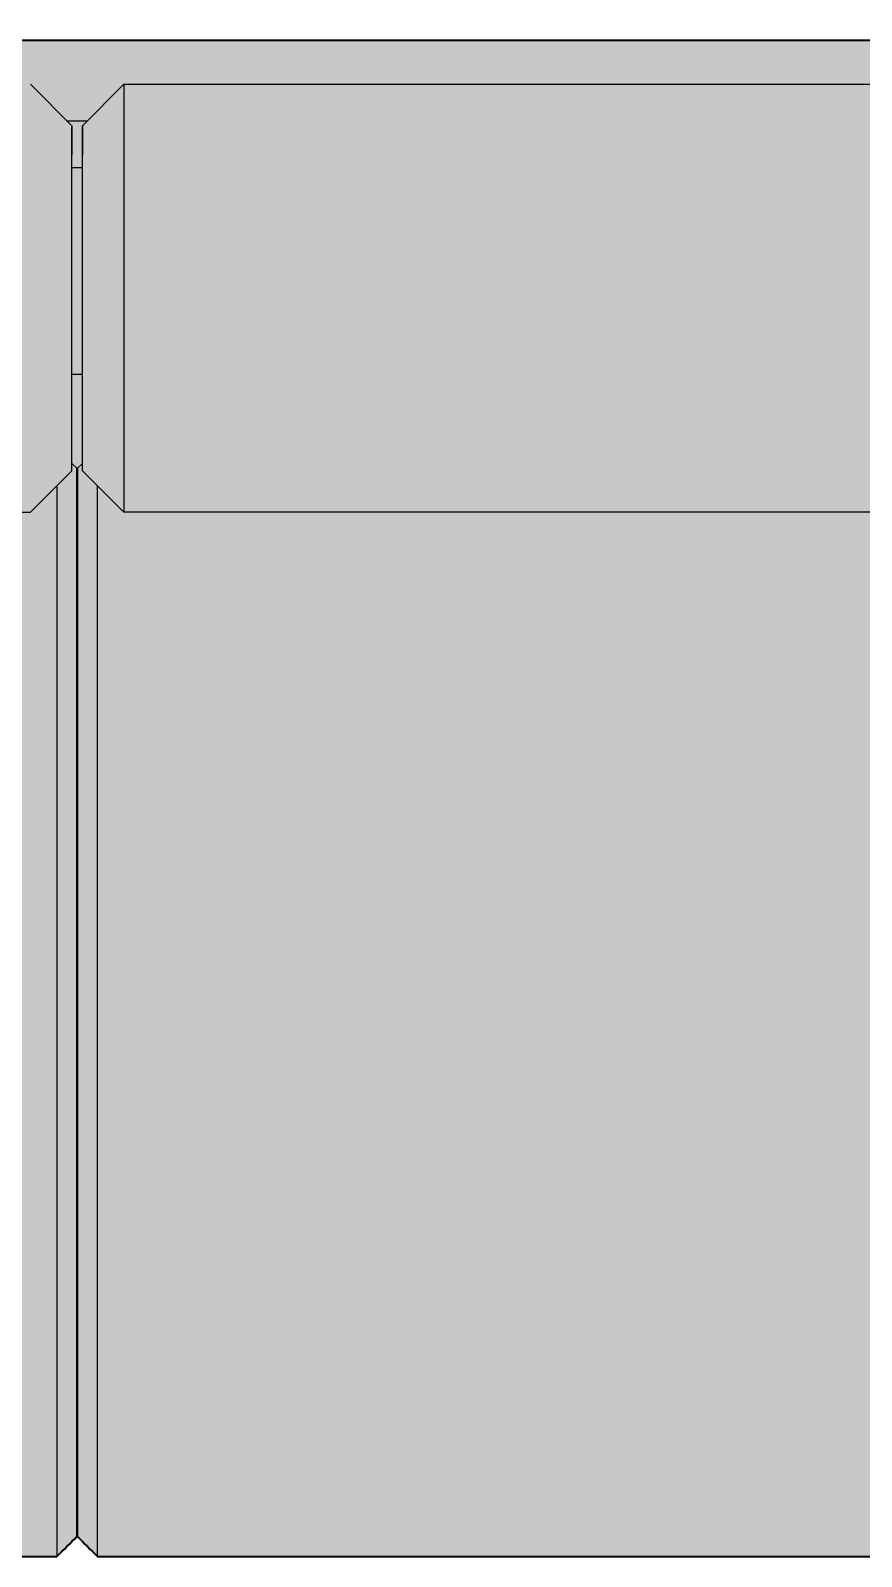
# Model space of a CAD drawing. Header units: millimetres. Extents: x 0 to 6384, y -1474 to 740.
# Drawn here: x 5381 to 5882, y -1472 to -551 of the extents above; entities that cross this region are included whole.
import ezdxf

# ---------------------------------------------------------------- set-up
doc = ezdxf.new("R2010")
doc.units = ezdxf.units.MM
doc.layers.add('Blocks', color=7, linetype='Continuous')
doc.layers.add('Blocks$Fill', color=7, linetype='Continuous', true_color=0xffffff)
doc.layers.add('Blocks$Inner', color=7, linetype='Continuous', lineweight=25, true_color=0x007f00)
doc.layers.add('Blocks$Outline', color=7, linetype='Continuous', lineweight=35, true_color=0xff3f3f)

# ---------------------------------------------------------------- blocks, each defined once
blk = doc.blocks.new('Lissoni Sofa Top')
at = {"layer": 'Blocks$Fill'}
blk.add_hatch(color=256, dxfattribs=at).paths.add_polyline_path([(-887.61, 0), (-875.61, -12), (-12, -12), (0, 0), (0, 0), (0, 191.72), (15.23, 176.49), (72.23, 176.49), (87.23, 191.49), (87.23, 191.5), (87.23, 867.08), (72.23, 882.07), (15.23, 882.07), (0.2, 867.05), (0.23, 894.39), (-7.77, 902.39), (-94.32, 902.39), (-94.32, 908.29), (-109.32, 908.29), (-109.32, 902.39), (-1338.23, 902.39), (-1338.23, 908.32), (-1353.23, 908.32), (-1353.23, 902.39), (-2554.32, 902.39), (-2554.32, 908.29), (-2569.32, 908.29), (-2569.32, 902.39), (-2655.87, 902.39), (-2663.87, 894.39), (-2663.85, 867.05), (-2678.87, 882.07), (-2735.87, 882.07), (-2750.87, 867.08), (-2750.87, 867.05), (-2750.87, 191.62), (-2750.87, 191.59), (-2750.87, 191.49), (-2735.87, 176.49), (-2678.87, 176.49), (-2663.64, 191.72), (-2663.64, 12.81), (-2663.64, 0), (-2651.64, -12), (-1788.04, -12), (-1776.04, 0), (-1775.63, 0), (-1763.63, -12), (-900.02, -12), (-888.02, 0)], flags=0)
at = {"layer": 'Blocks$Inner'}
for p, q in [((-891, 850.91), (-916, 875.91)), ((-859.62, 875.91), (-27.98, 875.91)), ((-894.18, 853.95), (-881.45, 853.95)), ((-884.62, 825.52), (-891, 825.52)), ((-891, 700.99), (-884.62, 700.99)), ((-891, 647.28), (-888.02, 644.3)), ((-884.62, 647.28), (-887.61, 644.3))]:
    blk.add_line(p, q, dxfattribs=at)
for points in [[(0, 644.28), (0.23, 894.39), (-7.77, 902.39), (-2655.87, 902.39), (-2663.87, 894.39), (-2663.64, 644.28)], [(-884.62, 850.91), (-859.62, 875.91), (-859.62, 617.76)], [(-1772.64, 642.76), (-1747.64, 617.76), (-916, 617.76), (-891, 642.76)], [(-27.98, 617.76), (-859.62, 617.76), (-884.62, 642.76)], [(-1775.63, 0), (-1763.63, -12), (-900.02, -12), (-888.02, 0)], [(-887.61, 0), (-888.02, 0)], [(-887.61, 0), (-875.61, -12), (-12, -12), (0, 0)]]:
    blk.add_lwpolyline(points, dxfattribs=at)
for points, knots in [([(-891, 777.36), (-891, 779.4), (-891, 783.53), (-891, 788.78), (-891, 793.05), (-891, 796.27), (-891, 799.49), (-891, 802.68), (-891, 805.87), (-891, 808.52), (-891, 810.37), (-891, 811.43), (-891, 812.17), (-891, 812.87), (-891, 813.53), (-891, 814.19), (-891, 815.01), (-891, 816), (-891, 817.09), (-891, 818.11), (-891, 819.02), (-891, 819.86), (-891, 820.61), (-891, 821.29), (-891, 821.79), (-891, 822.16), (-891, 822.39), (-891, 822.6), (-891, 822.89), (-891, 823.27), (-891, 823.8), (-891, 824.38), (-891, 825.07), (-891, 825.82), (-891, 826.69), (-891, 827.61), (-891, 828.45), (-891, 829.13), (-891, 829.68), (-891, 830.22), (-891, 830.79), (-891, 831.38), (-891, 832), (-891, 832.61), (-891, 833.84), (-891, 835.67), (-891, 837.63), (-891, 839.08), (-891, 840), (-891, 840.85), (-891, 841.58), (-891, 842.26), (-891, 842.84), (-891, 843.37), (-891, 843.75), (-891, 844.03), (-891, 844.19), (-891, 844.35), (-891, 844.49), (-891, 844.62), (-891, 844.76), (-891, 844.89), (-891, 845.08), (-891, 845.32), (-891, 845.63), (-891, 845.96), (-891, 846.3), (-891, 846.64), (-891, 846.98), (-891, 847.31), (-891, 847.65), (-891, 847.99), (-891, 848.33), (-891, 848.66), (-891, 849.31), (-891, 850.1), (-891, 850.75), (-891, 850.99), (-891, 850.83), (-891, 850.6), (-891, 850.48), (-891, 850.36), (-891, 850.27), (-891, 850.17), (-891, 849.93), (-891, 849.49), (-891, 848.76), (-891, 847.89), (-891, 847.05), (-891, 846.44), (-891, 846.06), (-891, 845.75), (-891, 845.41), (-891, 844.92), (-891, 844.02), (-891, 842.71), (-891, 841.13), (-891, 839.58), (-891, 837.95), (-891, 836.28), (-891, 834.74), (-891, 833.8), (-891, 833.4)], [471.464681, 471.464681, 471.464681, 471.464681, 477.967744, 484.470806, 487.759668, 491.04853, 494.282221, 497.515911, 500.700118, 503.884324, 505.466619, 506.257767, 507.048915, 507.704471, 508.360027, 509.015584, 509.67114, 510.829706, 511.988272, 512.952472, 513.916672, 514.72664, 515.536608, 516.18867, 516.840732, 517.097833, 517.354934, 517.561325, 517.767716, 518.286857, 518.805997, 519.5069, 520.207802, 521.128968, 522.050133, 523.160397, 524.27066, 524.889591, 525.508521, 526.127452, 526.746383, 527.443844, 528.141305, 528.838767, 529.536228, 532.289879, 535.043529, 536.16006, 537.276591, 538.19005, 539.10351, 539.854681, 540.605852, 541.210634, 541.815417, 542.048904, 542.28239, 542.471849, 542.661308, 542.85067, 543.040033, 543.229395, 543.418757, 543.885041, 544.351325, 544.926524, 545.501722, 546.158558, 546.815393, 547.510248, 548.205102, 549.020712, 549.836321, 550.725471, 551.614621, 555.37526, 559.1359, 563.23653, 567.337161, 568.366469, 569.395777, 569.934306, 570.472836, 571.000663, 571.52849, 574.073267, 576.618043, 579.641709, 582.665375, 584.335547, 585.170633, 586.005719, 587.091702, 588.177685, 590.349651, 594.958987, 599.568322, 604.177657, 608.786992, 614.341478, 619.895965, 624.112411, 624.112411, 624.112411, 624.112411]), ([(-884.62, 777.36), (-884.62, 779.4), (-884.62, 783.53), (-884.62, 788.78), (-884.62, 793.05), (-884.62, 796.27), (-884.62, 799.49), (-884.62, 802.68), (-884.62, 805.87), (-884.62, 808.52), (-884.62, 810.37), (-884.62, 811.43), (-884.62, 812.17), (-884.62, 812.87), (-884.62, 813.53), (-884.62, 814.19), (-884.62, 815.01), (-884.62, 816), (-884.62, 817.09), (-884.62, 818.11), (-884.62, 819.02), (-884.62, 819.86), (-884.62, 820.61), (-884.62, 821.29), (-884.62, 821.79), (-884.62, 822.16), (-884.62, 822.39), (-884.62, 822.6), (-884.62, 822.89), (-884.62, 823.27), (-884.62, 823.8), (-884.62, 824.38), (-884.62, 825.07), (-884.62, 825.82), (-884.62, 826.69), (-884.62, 827.61), (-884.62, 828.45), (-884.62, 829.13), (-884.62, 829.68), (-884.62, 830.22), (-884.62, 830.79), (-884.62, 831.38), (-884.62, 832), (-884.62, 832.61), (-884.62, 833.84), (-884.62, 835.67), (-884.62, 837.63), (-884.62, 839.08), (-884.62, 840), (-884.62, 840.85), (-884.62, 841.58), (-884.62, 842.26), (-884.62, 842.84), (-884.62, 843.37), (-884.62, 843.75), (-884.62, 844.03), (-884.62, 844.19), (-884.62, 844.35), (-884.62, 844.49), (-884.62, 844.62), (-884.62, 844.76), (-884.62, 844.89), (-884.62, 845.08), (-884.62, 845.32), (-884.62, 845.63), (-884.62, 845.96), (-884.62, 846.3), (-884.62, 846.64), (-884.62, 846.98), (-884.62, 847.31), (-884.62, 847.65), (-884.62, 847.99), (-884.62, 848.33), (-884.62, 848.66), (-884.62, 849.31), (-884.62, 850.1), (-884.62, 850.75), (-884.62, 850.99), (-884.62, 850.83), (-884.62, 850.6), (-884.62, 850.48), (-884.62, 850.36), (-884.62, 850.27), (-884.62, 850.17), (-884.62, 849.93), (-884.62, 849.49), (-884.62, 848.76), (-884.62, 847.89), (-884.62, 847.05), (-884.62, 846.44), (-884.62, 846.06), (-884.62, 845.75), (-884.62, 845.41), (-884.62, 844.92), (-884.62, 844.02), (-884.62, 842.71), (-884.62, 841.13), (-884.62, 839.58), (-884.62, 837.95), (-884.62, 836.28), (-884.62, 834.74), (-884.62, 833.8), (-884.62, 833.4)], [1117.201502, 1117.201502, 1117.201502, 1117.201502, 1123.704565, 1130.207628, 1133.496489, 1136.785351, 1140.019042, 1143.252733, 1146.436939, 1149.621145, 1151.203441, 1151.994589, 1152.785736, 1153.441293, 1154.096849, 1154.752405, 1155.407961, 1156.566527, 1157.725093, 1158.689293, 1159.653494, 1160.463461, 1161.273429, 1161.925491, 1162.577554, 1162.834654, 1163.091755, 1163.298146, 1163.504538, 1164.023678, 1164.542819, 1165.243721, 1165.944623, 1166.865789, 1167.786955, 1168.897218, 1170.007481, 1170.626412, 1171.245343, 1171.864273, 1172.483204, 1173.180665, 1173.878127, 1174.575588, 1175.273049, 1178.0267, 1180.780351, 1181.896881, 1183.013412, 1183.926872, 1184.840331, 1185.591502, 1186.342673, 1186.947456, 1187.552238, 1187.785725, 1188.019211, 1188.20867, 1188.398129, 1188.587492, 1188.776854, 1188.966216, 1189.155578, 1189.621862, 1190.088146, 1190.663345, 1191.238544, 1191.895379, 1192.552214, 1193.247069, 1193.941924, 1194.757533, 1195.573142, 1196.462292, 1197.351442, 1201.112082, 1204.872721, 1208.973352, 1213.073983, 1214.10329, 1215.132598, 1215.671127, 1216.209657, 1216.737484, 1217.265312, 1219.810088, 1222.354864, 1225.37853, 1228.402196, 1230.072368, 1230.907454, 1231.74254, 1232.828523, 1233.914506, 1236.086473, 1240.695808, 1245.305143, 1249.914478, 1254.523813, 1260.0783, 1265.632786, 1269.849232, 1269.849232, 1269.849232, 1269.849232]), ([(-891, 654.65), (-891, 654.91), (-891, 655.67), (-891, 656.69), (-891, 657.7), (-891, 658.4), (-891, 659.03), (-891, 659.78), (-891, 661.27), (-891, 663.46), (-891, 666.15), (-891, 668.83), (-891, 671.06), (-891, 672.84), (-891, 673.9), (-891, 674.69), (-891, 675.38), (-891, 676.26), (-891, 677.33), (-891, 678.42), (-891, 679.52), (-891, 680.63), (-891, 681.75), (-891, 683.26), (-891, 685.12), (-891, 687.32), (-891, 689.45), (-891, 691.57), (-891, 693.68), (-891, 695.8), (-891, 697.89), (-891, 699.94), (-891, 701.97), (-891, 704.04), (-891, 705.64), (-891, 706.72), (-891, 707.24), (-891, 707.77), (-891, 708.44), (-891, 709.26), (-891, 710.46), (-891, 711.92), (-891, 713.66), (-891, 715.45), (-891, 716.97), (-891, 718.21), (-891, 719.13), (-891, 720.06), (-891, 721.3), (-891, 722.88), (-891, 724.82), (-891, 726.81), (-891, 728.81), (-891, 730.83), (-891, 732.84), (-891, 734.87), (-891, 736.6), (-891, 738), (-891, 739.08), (-891, 740.16), (-891, 741.22), (-891, 742.24), (-891, 743.25), (-891, 744.26), (-891, 745.22), (-891, 746.14), (-891, 747.02), (-891, 747.9), (-891, 748.76), (-891, 749.59), (-891, 750.25), (-891, 750.77), (-891, 751.13), (-891, 751.47), (-891, 752.15), (-891, 753.22), (-891, 754.78), (-891, 756.45), (-891, 757.96), (-891, 759.05), (-891, 759.71), (-891, 760.15), (-891, 760.55), (-891, 761.01), (-891, 761.56), (-891, 762.21), (-891, 762.84), (-891, 763.47), (-891, 764.26), (-891, 765.21), (-891, 766.07), (-891, 766.65), (-891, 766.97), (-891, 767.28), (-891, 767.63), (-891, 768.02), (-891, 768.59), (-891, 769.64), (-891, 771.18), (-891, 773.85), (-891, 775.93), (-891, 777.36)], [221.865732, 221.865732, 221.865732, 221.865732, 224.009467, 228.076707, 230.17207, 232.267433, 233.825996, 235.384559, 238.501685, 246.326774, 254.151862, 261.976951, 269.80204, 273.522832, 277.243624, 278.674581, 280.105538, 282.967452, 285.895129, 288.822807, 291.750485, 294.678162, 297.663028, 300.647894, 306.617625, 312.30523, 317.992835, 323.576474, 329.160114, 334.743753, 340.327393, 345.470093, 350.612794, 355.755495, 360.898196, 362.12255, 363.346905, 364.57126, 365.795614, 367.945729, 370.095844, 373.745549, 377.395254, 380.999476, 384.603699, 386.350581, 388.097463, 389.799292, 391.501121, 394.87612, 398.251119, 401.626119, 405.001118, 408.228367, 411.455615, 414.682864, 417.910113, 419.618198, 421.326284, 423.034369, 424.742455, 426.343429, 427.944404, 429.545378, 431.146353, 432.509329, 433.872305, 435.235281, 436.598256, 437.755424, 438.912591, 439.464141, 440.015692, 440.447652, 440.879612, 442.843051, 444.806489, 447.073325, 449.34016, 450.581324, 451.201906, 451.822488, 452.253181, 452.683875, 453.545262, 454.323439, 455.101616, 455.879793, 456.65797, 457.989924, 459.321877, 459.687713, 460.053549, 460.419385, 460.785222, 461.268651, 461.752081, 462.718941, 464.807179, 466.895418, 471.464681, 471.464681, 471.464681, 471.464681]), ([(-884.62, 642.76), (-884.62, 654.91), (-884.62, 655.67), (-884.62, 656.69), (-884.62, 657.7), (-884.62, 658.4), (-884.62, 659.03), (-884.62, 659.78), (-884.62, 661.27), (-884.62, 663.46), (-884.62, 666.15), (-884.62, 668.83), (-884.62, 671.06), (-884.62, 672.84), (-884.62, 673.9), (-884.62, 674.69), (-884.62, 675.38), (-884.62, 676.26), (-884.62, 677.33), (-884.62, 678.42), (-884.62, 679.52), (-884.62, 680.63), (-884.62, 681.75), (-884.62, 683.26), (-884.62, 685.12), (-884.62, 687.32), (-884.62, 689.45), (-884.62, 691.57), (-884.62, 693.68), (-884.62, 695.8), (-884.62, 697.89), (-884.62, 699.94), (-884.62, 701.97), (-884.62, 704.04), (-884.62, 705.64), (-884.62, 706.72), (-884.62, 707.24), (-884.62, 707.77), (-884.62, 708.44), (-884.62, 709.26), (-884.62, 710.46), (-884.62, 711.92), (-884.62, 713.66), (-884.62, 715.45), (-884.62, 716.97), (-884.62, 718.21), (-884.62, 719.13), (-884.62, 720.06), (-884.62, 721.3), (-884.62, 722.88), (-884.62, 724.82), (-884.62, 726.81), (-884.62, 728.81), (-884.62, 730.83), (-884.62, 732.84), (-884.62, 734.87), (-884.62, 736.6), (-884.62, 738), (-884.62, 739.08), (-884.62, 740.16), (-884.62, 741.22), (-884.62, 742.24), (-884.62, 743.25), (-884.62, 744.26), (-884.62, 745.22), (-884.62, 746.14), (-884.62, 747.02), (-884.62, 747.9), (-884.62, 748.76), (-884.62, 749.59), (-884.62, 750.25), (-884.62, 750.77), (-884.62, 751.13), (-884.62, 751.47), (-884.62, 752.15), (-884.62, 753.22), (-884.62, 754.78), (-884.62, 756.45), (-884.62, 757.96), (-884.62, 759.05), (-884.62, 759.71), (-884.62, 760.15), (-884.62, 760.55), (-884.62, 761.01), (-884.62, 761.56), (-884.62, 762.21), (-884.62, 762.84), (-884.62, 763.47), (-884.62, 764.26), (-884.62, 765.21), (-884.62, 766.07), (-884.62, 766.65), (-884.62, 766.97), (-884.62, 767.28), (-884.62, 767.63), (-884.62, 768.02), (-884.62, 768.59), (-884.62, 769.64), (-884.62, 771.18), (-884.62, 773.85), (-884.62, 775.93), (-884.62, 777.36)], [867.602553, 867.602553, 867.602553, 867.602553, 869.746288, 873.813528, 875.908891, 878.004254, 879.562817, 881.12138, 884.238506, 892.063595, 899.888684, 907.713772, 915.538861, 919.259653, 922.980445, 924.411402, 925.842359, 928.704273, 931.631951, 934.559628, 937.487306, 940.414984, 943.399849, 946.384715, 952.354446, 958.042051, 963.729656, 969.313295, 974.896935, 980.480574, 986.064214, 991.206915, 996.349615, 1001.492316, 1006.635017, 1007.859372, 1009.083726, 1010.308081, 1011.532436, 1013.68255, 1015.832665, 1019.48237, 1023.132075, 1026.736298, 1030.34052, 1032.087402, 1033.834284, 1035.536113, 1037.237942, 1040.612941, 1043.987941, 1047.36294, 1050.737939, 1053.965188, 1057.192437, 1060.419685, 1063.646934, 1065.35502, 1067.063105, 1068.771191, 1070.479276, 1072.080251, 1073.681225, 1075.2822, 1076.883174, 1078.24615, 1079.609126, 1080.972102, 1082.335078, 1083.492245, 1084.649412, 1085.200963, 1085.752513, 1086.184473, 1086.616433, 1088.579872, 1090.543311, 1092.810146, 1095.076982, 1096.318145, 1096.938727, 1097.559309, 1097.990003, 1098.420696, 1099.282083, 1100.06026, 1100.838437, 1101.616614, 1102.394791, 1103.726745, 1105.058699, 1105.424535, 1105.790371, 1106.156207, 1106.522043, 1107.005473, 1107.488902, 1108.455762, 1110.544001, 1112.632239, 1117.201502, 1117.201502, 1117.201502, 1117.201502]), ([(-884.62, 744.47), (-884.62, 744.71), (-884.62, 745.34), (-884.62, 745.97), (-884.62, 746.36)], [-465.859235, -465.859235, -465.859235, -465.859235, -465.077853, -463.847223, -463.847223, -463.847223, -463.847223]), ([(-884.62, 738.97), (-884.62, 739.32), (-884.62, 740.01), (-884.62, 741.71), (-884.62, 743.07), (-884.62, 744.09)], [0, 0, 0, 0, 1.138469, 2.276938, 5.557844, 5.557844, 5.557844, 5.557844]), ([(-884.62, 719.48), (-884.62, 719.48), (-884.62, 719.91), (-884.62, 720.56), (-884.62, 721.42), (-884.62, 722.1), (-884.62, 722.82), (-884.62, 723.56), (-884.62, 724.31), (-884.62, 725.09), (-884.62, 725.92), (-884.62, 726.79), (-884.62, 727.65), (-884.62, 728.56), (-884.62, 729.49), (-884.62, 730.47), (-884.62, 731.44), (-884.62, 732.27), (-884.62, 732.94), (-884.62, 733.48), (-884.62, 733.99), (-884.62, 734.51), (-884.62, 734.91), (-884.62, 735.44), (-884.62, 735.59), (-884.62, 735.61), (-884.62, 735.66), (-884.62, 735.74), (-884.62, 735.84), (-884.62, 735.99), (-884.62, 736.16), (-884.62, 736.37), (-884.62, 736.58), (-884.62, 736.95), (-884.62, 737.47), (-884.62, 738.04), (-884.62, 738.54), (-884.62, 738.83), (-884.62, 738.97)], [-20.09104, -20.09104, -20.09104, -20.09104, -20.086618, -18.794059, -18.14778, -17.501501, -16.756061, -16.010621, -15.265181, -14.519741, -13.65232, -12.784899, -11.917478, -11.050057, -10.076462, -9.102867, -8.129272, -7.155677, -6.626268, -6.096859, -5.56745, -5.038042, -4.627036, -4.21603, -3.724805, -3.709471, -3.646519, -3.583568, -3.445241, -3.306915, -3.097106, -2.887296, -2.633676, -2.380055, -1.662833, -0.945611, -0.472806, 0, 0, 0, 0]), ([(-884.62, 715.84), (-884.62, 715.89), (-884.62, 716.04), (-884.62, 716.3), (-884.62, 716.65), (-884.62, 717.03), (-884.62, 717.64), (-884.62, 718.29), (-884.62, 718.79), (-884.62, 718.96)], [-23.742191, -23.742191, -23.742191, -23.742191, -23.605598, -23.283004, -22.96041, -22.546949, -22.133488, -21.110053, -20.612633, -20.612633, -20.612633, -20.612633]), ([(-884.62, 713.79), (-884.62, 714.02), (-884.62, 714.36), (-884.62, 714.7), (-884.62, 714.81)], [-25.828563, -25.828563, -25.828563, -25.828563, -25.115258, -24.785377, -24.785377, -24.785377, -24.785377]), ([(-884.62, 710.78), (-884.62, 711.08), (-884.62, 711.72), (-884.62, 712.38), (-884.62, 712.74), (-884.62, 712.77)], [-28.920617, -28.920617, -28.920617, -28.920617, -27.987441, -26.945527, -26.871749, -26.871749, -26.871749, -26.871749]), ([(-884.62, 705.94), (-884.62, 706.03), (-884.62, 706.32), (-884.62, 706.8), (-884.62, 707.38), (-884.62, 707.96), (-884.62, 708.44), (-884.62, 708.74), (-884.62, 708.84)], [-33.97685, -33.97685, -33.97685, -33.97685, -33.68817, -33.079447, -32.470724, -31.862001, -31.253278, -30.94311, -30.94311, -30.94311, -30.94311]), ([(-884.62, 703.06), (-884.62, 703.16), (-884.62, 703.73), (-884.62, 704.37), (-884.62, 704.91), (-884.62, 704.98)], [-37.010589, -37.010589, -37.010589, -37.010589, -36.710598, -35.199384, -34.988096, -34.988096, -34.988096, -34.988096]), ([(-891, 642.76), (-891, 649.36), (-891, 649.76), (-891, 650.35), (-891, 650.82), (-891, 651.2), (-891, 651.57), (-891, 652.65), (-891, 654.47), (-891, 657.07), (-891, 659.76), (-891, 662.57), (-891, 664.64), (-891, 665.89), (-891, 666.23), (-891, 666.54), (-891, 666.83), (-891, 667.02), (-891, 667.12)], [1030.669449, 1030.669449, 1030.669449, 1030.669449, 1032.968147, 1034.869275, 1036.770403, 1037.705881, 1038.641359, 1040.512314, 1048.213668, 1055.537689, 1062.861709, 1069.424563, 1075.987416, 1076.745711, 1077.504006, 1078.1224, 1078.740795, 1079.326508, 1079.326508, 1079.326508, 1079.326508]), ([(-888.02, 12.81), (-888.02, 12.99), (-888.02, 13.34), (-888.02, 13.84), (-888.02, 14.31), (-888.02, 14.75), (-888.02, 15.2), (-888.02, 15.94), (-888.02, 17.01), (-888.02, 18.06), (-888.02, 18.77), (-888.02, 19.13), (-888.02, 19.55), (-888.02, 20.18), (-888.02, 21), (-888.02, 22.1), (-888.02, 23.3), (-888.02, 24.6), (-888.02, 25.93), (-888.02, 28.93), (-888.02, 32.69), (-888.02, 37.26), (-888.02, 40.87), (-888.02, 44.65), (-888.02, 48.61), (-888.02, 52.63), (-888.02, 58.29), (-888.02, 65.68), (-888.02, 72.46), (-888.02, 76.9), (-888.02, 78.97), (-888.02, 81.03), (-888.02, 83.7), (-888.02, 86.96), (-888.02, 90.85), (-888.02, 94.78), (-888.02, 98.81), (-888.02, 102.21), (-888.02, 105), (-888.02, 109.35), (-888.02, 115.96), (-888.02, 123.33), (-888.02, 128.46), (-888.02, 131.35), (-888.02, 133.47), (-888.02, 135.52), (-888.02, 138.17), (-888.02, 141.51), (-888.02, 145.53), (-888.02, 149.56), (-888.02, 153.59), (-888.02, 158.9), (-888.02, 164.17), (-888.02, 169.4), (-888.02, 172.69), (-888.02, 175.33), (-888.02, 177.99), (-888.02, 180.65), (-888.02, 183.32), (-888.02, 185.32), (-888.02, 187.33), (-888.02, 191.3), (-888.02, 197.24), (-888.02, 205.11), (-888.02, 212.95), (-888.02, 219.42), (-888.02, 224.58), (-888.02, 228.43), (-888.02, 232.27), (-888.02, 237.41), (-888.02, 243.82), (-888.02, 254.08), (-888.02, 264.37), (-888.02, 274.68), (-888.02, 282.45), (-888.02, 290.23), (-888.02, 298.02), (-888.02, 305.83), (-888.02, 313.68), (-888.02, 321.56), (-888.02, 328.16), (-888.02, 333.44), (-888.02, 337.43), (-888.02, 341.42), (-888.02, 346.72), (-888.02, 353.33), (-888.02, 361.2), (-888.02, 367.72), (-888.02, 372.91), (-888.02, 376.77), (-888.02, 380.61), (-888.02, 384.43), (-888.02, 388.25), (-888.02, 393.36), (-888.02, 399.76), (-888.02, 407.46), (-888.02, 415.16), (-888.02, 422.91), (-888.02, 430.73), (-888.02, 437.31), (-888.02, 442.58), (-888.02, 446.55), (-888.02, 450.51), (-888.02, 455.75), (-888.02, 462.29), (-888.02, 470.12), (-888.02, 477.94), (-888.02, 484.44), (-888.02, 489.65), (-888.02, 493.55), (-888.02, 497.44), (-888.02, 502.59), (-888.02, 508.98), (-888.02, 519.06), (-888.02, 529.06), (-888.02, 537.75), (-888.02, 542.04), (-888.02, 544.48), (-888.02, 548.15), (-888.02, 553.65), (-888.02, 559.77), (-888.02, 564.65), (-888.02, 568.29), (-888.02, 571.91), (-888.02, 576.56), (-888.02, 581.13), (-888.02, 585.63), (-888.02, 588.33), (-888.02, 590.37), (-888.02, 591.73), (-888.02, 593.09), (-888.02, 594.39), (-888.02, 595.62), (-888.02, 597.18), (-888.02, 599.09), (-888.02, 601.35), (-888.02, 603.54), (-888.02, 605.66), (-888.02, 608.66), (-888.02, 612.53), (-888.02, 616.14), (-888.02, 618.64), (-888.02, 619.89), (-888.02, 620.96), (-888.02, 621.98), (-888.02, 623.13), (-888.02, 624.82), (-888.02, 626.91), (-888.02, 629.08), (-888.02, 630.94), (-888.02, 632.21), (-888.02, 633.02), (-888.02, 633.43), (-888.02, 633.69), (-888.02, 633.89), (-888.02, 634.05), (-888.02, 634.2), (-888.02, 634.48), (-888.02, 634.87), (-888.02, 635.34), (-888.02, 635.77), (-888.02, 636.11), (-888.02, 636.38), (-888.02, 636.57), (-888.02, 636.76), (-888.02, 636.95), (-888.02, 637.13), (-888.02, 637.5), (-888.02, 638.02), (-888.02, 638.63), (-888.02, 639.16), (-888.02, 639.52), (-888.02, 639.79), (-888.02, 639.97), (-888.02, 640.15), (-888.02, 640.33), (-888.02, 640.53), (-888.02, 640.72), (-888.02, 640.91), (-888.02, 641.27), (-888.02, 641.63), (-888.02, 641.98), (-888.02, 642.22), (-888.02, 642.43), (-888.02, 642.69), (-888.02, 642.91), (-888.02, 643.08), (-888.02, 643.21), (-888.02, 643.31), (-888.02, 643.44), (-888.02, 643.55), (-888.02, 643.64), (-888.02, 643.72), (-888.02, 643.8), (-888.02, 643.89), (-888.02, 643.98), (-888.02, 644.1), (-888.02, 644.24), (-888.02, 644.3), (-888.02, 644.3), (-888.02, 644.3), (-888.02, 644.29), (-888.02, 644.28)], [995.787257, 995.787257, 995.787257, 995.787257, 996.679504, 997.571751, 998.306604, 999.041458, 999.776312, 1000.511166, 1002.74259, 1004.974014, 1005.463845, 1005.953675, 1006.617311, 1007.280946, 1008.679421, 1010.077897, 1011.75498, 1013.432063, 1015.109147, 1016.78623, 1024.627537, 1028.548191, 1032.468844, 1036.732263, 1040.995682, 1045.259101, 1049.52252, 1058.803402, 1068.084284, 1070.158353, 1072.232423, 1074.306492, 1076.380562, 1080.244977, 1084.109392, 1088.066389, 1092.023386, 1096.200268, 1098.288709, 1100.37715, 1109.256681, 1118.136211, 1122.491423, 1124.669028, 1126.846634, 1128.848275, 1130.849916, 1134.853198, 1138.924708, 1142.996217, 1147.067727, 1151.139236, 1159.101434, 1163.082533, 1167.063632, 1169.0831, 1171.102568, 1175.141504, 1177.166986, 1179.192468, 1181.21795, 1183.243432, 1191.203604, 1199.163776, 1206.978071, 1214.792366, 1218.652261, 1222.512155, 1226.372049, 1230.231944, 1237.953303, 1245.674662, 1261.117381, 1268.901104, 1276.684827, 1284.46855, 1292.252273, 1300.082863, 1307.913454, 1315.81972, 1323.725986, 1327.703737, 1331.681488, 1335.680712, 1339.679936, 1347.601543, 1355.523151, 1363.318715, 1367.216497, 1371.114278, 1374.936111, 1378.757943, 1382.579776, 1386.401608, 1394.099473, 1401.797338, 1409.495203, 1417.193068, 1425.074387, 1432.955705, 1436.934568, 1440.913432, 1444.875294, 1448.837155, 1456.702113, 1464.567071, 1472.428388, 1480.289705, 1484.225288, 1488.160871, 1492.085702, 1496.010534, 1503.731855, 1511.453177, 1526.524558, 1533.921797, 1537.584317, 1539.415577, 1541.246837, 1548.587896, 1555.928956, 1559.594108, 1563.25926, 1566.878572, 1570.497884, 1577.296741, 1580.696169, 1584.095598, 1585.469732, 1586.843865, 1588.217999, 1589.592133, 1590.767664, 1591.943194, 1594.294255, 1596.570078, 1598.845902, 1600.992112, 1603.138323, 1608.178513, 1613.218703, 1614.766583, 1616.314462, 1617.299668, 1618.284874, 1619.688129, 1621.091385, 1623.960944, 1626.830504, 1628.893671, 1630.956839, 1631.835477, 1632.274797, 1632.714116, 1632.952161, 1633.190206, 1633.428252, 1633.666297, 1634.517947, 1635.369596, 1636.180265, 1636.990933, 1637.406796, 1637.822658, 1638.228238, 1638.633818, 1639.039398, 1639.444977, 1641.062169, 1642.67936, 1643.98193, 1645.284499, 1645.891885, 1646.49927, 1647.106656, 1647.714042, 1648.473105, 1649.232169, 1649.991233, 1650.750297, 1653.877829, 1655.441595, 1657.005361, 1658.857623, 1660.709886, 1664.414411, 1666.585399, 1668.756387, 1670.927375, 1673.098364, 1677.63596, 1679.904758, 1682.173557, 1685.161707, 1688.149856, 1691.138006, 1694.126156, 1700.243358, 1706.36056, 1707.365381, 1708.370202, 1709.482648, 1709.482648, 1709.482648, 1709.482648]), ([(-887.61, 644.28), (-887.61, 644.29), (-887.61, 644.3), (-887.61, 644.3), (-887.61, 644.3), (-887.61, 644.24), (-887.61, 644.1), (-887.61, 643.98), (-887.61, 643.89), (-887.61, 643.8), (-887.61, 643.72), (-887.61, 643.64), (-887.61, 643.55), (-887.61, 643.44), (-887.61, 643.31), (-887.61, 643.21), (-887.61, 643.08), (-887.61, 642.91), (-887.61, 642.69), (-887.61, 642.43), (-887.61, 642.22), (-887.61, 641.98), (-887.61, 641.63), (-887.61, 641.27), (-887.61, 640.91), (-887.61, 640.72), (-887.61, 640.53), (-887.61, 640.33), (-887.61, 640.15), (-887.61, 639.97), (-887.61, 639.79), (-887.61, 639.52), (-887.61, 639.16), (-887.61, 638.63), (-887.61, 638.02), (-887.61, 637.5), (-887.61, 637.13), (-887.61, 636.95), (-887.61, 636.76), (-887.61, 636.57), (-887.61, 636.38), (-887.61, 636.11), (-887.61, 635.77), (-887.61, 635.34), (-887.61, 634.87), (-887.61, 634.48), (-887.61, 634.2), (-887.61, 634.05), (-887.61, 633.89), (-887.61, 633.69), (-887.61, 633.43), (-887.61, 633.02), (-887.61, 632.21), (-887.61, 630.94), (-887.61, 629.08), (-887.61, 626.91), (-887.61, 624.82), (-887.61, 623.13), (-887.61, 621.98), (-887.61, 620.96), (-887.61, 619.89), (-887.61, 618.64), (-887.61, 616.14), (-887.61, 612.53), (-887.61, 608.66), (-887.61, 605.66), (-887.61, 603.54), (-887.61, 601.35), (-887.61, 599.09), (-887.61, 597.18), (-887.61, 595.62), (-887.61, 594.39), (-887.61, 593.09), (-887.61, 591.73), (-887.61, 590.37), (-887.61, 588.33), (-887.61, 585.63), (-887.61, 581.13), (-887.61, 576.56), (-887.61, 571.91), (-887.61, 568.29), (-887.61, 564.65), (-887.61, 559.77), (-887.61, 553.65), (-887.61, 548.15), (-887.61, 544.48), (-887.61, 542.04), (-887.61, 537.75), (-887.61, 529.06), (-887.61, 519.06), (-887.61, 508.98), (-887.61, 502.59), (-887.61, 497.44), (-887.61, 493.55), (-887.61, 489.65), (-887.61, 484.44), (-887.61, 477.94), (-887.61, 470.12), (-887.61, 462.29), (-887.61, 455.75), (-887.61, 450.51), (-887.61, 446.55), (-887.61, 442.58), (-887.61, 437.31), (-887.61, 430.73), (-887.61, 422.91), (-887.61, 415.16), (-887.61, 407.46), (-887.61, 399.76), (-887.61, 393.36), (-887.61, 388.25), (-887.61, 384.43), (-887.61, 380.61), (-887.61, 376.77), (-887.61, 372.91), (-887.61, 367.72), (-887.61, 361.2), (-887.61, 353.33), (-887.61, 346.72), (-887.61, 341.42), (-887.61, 337.43), (-887.61, 333.44), (-887.61, 328.16), (-887.61, 321.56), (-887.61, 313.68), (-887.61, 305.83), (-887.61, 298.02), (-887.61, 290.23), (-887.61, 282.45), (-887.61, 274.68), (-887.61, 264.37), (-887.61, 254.08), (-887.61, 243.82), (-887.61, 237.41), (-887.61, 232.27), (-887.61, 228.43), (-887.61, 224.58), (-887.61, 219.42), (-887.61, 212.95), (-887.61, 205.11), (-887.61, 197.24), (-887.61, 191.3), (-887.61, 187.33), (-887.61, 185.32), (-887.61, 183.32), (-887.61, 180.65), (-887.61, 177.99), (-887.61, 175.33), (-887.61, 172.69), (-887.61, 169.4), (-887.61, 164.17), (-887.61, 158.9), (-887.61, 153.59), (-887.61, 149.56), (-887.61, 145.53), (-887.61, 141.51), (-887.61, 138.17), (-887.61, 135.52), (-887.61, 133.47), (-887.61, 131.35), (-887.61, 128.46), (-887.61, 123.33), (-887.61, 115.96), (-887.61, 109.35), (-887.61, 105), (-887.61, 102.21), (-887.61, 98.81), (-887.61, 94.78), (-887.61, 90.85), (-887.61, 86.96), (-887.61, 83.7), (-887.61, 81.03), (-887.61, 78.97), (-887.61, 76.9), (-887.61, 72.46), (-887.61, 65.68), (-887.61, 58.29), (-887.61, 52.63), (-887.61, 48.61), (-887.61, 44.65), (-887.61, 40.87), (-887.61, 37.26), (-887.61, 32.69), (-887.61, 28.93), (-887.61, 25.93), (-887.61, 24.6), (-887.61, 23.3), (-887.61, 22.1), (-887.61, 21), (-887.61, 20.18), (-887.61, 19.55), (-887.61, 19.13), (-887.61, 18.77), (-887.61, 18.06), (-887.61, 17.01), (-887.61, 15.94), (-887.61, 15.2), (-887.61, 14.75), (-887.61, 14.31), (-887.61, 13.84), (-887.61, 13.34), (-887.61, 12.99), (-887.61, 12.81)], [-713.695392, -713.695392, -713.695392, -713.695392, -712.582945, -711.578124, -710.573303, -704.456101, -698.3389, -695.35075, -692.3626, -689.37445, -686.3863, -684.117502, -681.848703, -677.311107, -675.140119, -672.96913, -670.798142, -668.627154, -664.922629, -663.070367, -661.218105, -659.654338, -658.090572, -654.96304, -654.203976, -653.444913, -652.685849, -651.926785, -651.319399, -650.712014, -650.104628, -649.497242, -648.194673, -646.892104, -645.274912, -643.657721, -643.252141, -642.846561, -642.440981, -642.035401, -641.619539, -641.203676, -640.393008, -639.58234, -638.73069, -637.879041, -637.640995, -637.40295, -637.164905, -636.926859, -636.48754, -636.048221, -635.169583, -633.106415, -631.043247, -628.173688, -625.304128, -623.900873, -622.497617, -621.512411, -620.527205, -618.979326, -617.431447, -612.391256, -607.351066, -605.204856, -603.058645, -600.782822, -598.506999, -596.155938, -594.980407, -593.804877, -592.430743, -591.056609, -589.682475, -588.308341, -584.908913, -581.509484, -574.710627, -571.091315, -567.472004, -563.806851, -560.141699, -552.80064, -545.45958, -543.62832, -541.79706, -538.13454, -530.737301, -515.66592, -507.944599, -500.223277, -496.298446, -492.373614, -488.438031, -484.502448, -476.641131, -468.779814, -460.914857, -453.049899, -449.088037, -445.126176, -441.147312, -437.168448, -429.28713, -421.405812, -413.707947, -406.010082, -398.312217, -390.614352, -386.792519, -382.970687, -379.148854, -375.327022, -371.42924, -367.531458, -359.735894, -351.814287, -343.89268, -339.893455, -335.894231, -331.91648, -327.93873, -320.032463, -312.126197, -304.295607, -296.465016, -288.681293, -280.89757, -273.113847, -265.330124, -249.887406, -242.166047, -234.444687, -230.584793, -226.724898, -222.865004, -219.00511, -211.190814, -203.376519, -195.416347, -187.456175, -185.430693, -183.405211, -181.379729, -179.354247, -175.315312, -173.295844, -171.276376, -167.295277, -163.314178, -155.35198, -151.28047, -147.208961, -143.137451, -139.065942, -135.062659, -133.061018, -131.059377, -128.881772, -126.704166, -122.348955, -113.469424, -104.589894, -102.501453, -100.413012, -96.236129, -92.279132, -88.322136, -84.45772, -80.593305, -78.519236, -76.445166, -74.371097, -72.297027, -63.016145, -53.735263, -49.471845, -45.208426, -40.945007, -36.681588, -32.760934, -28.840281, -20.998973, -19.32189, -17.644807, -15.967723, -14.29064, -12.892165, -11.493689, -10.830054, -10.166419, -9.676588, -9.186757, -6.955333, -4.72391, -3.989056, -3.254202, -2.519348, -1.784494, -0.892247, 0, 0, 0, 0]), ([(-900.02, 633.7), (-900.02, 633.22), (-900.02, 631.57), (-900.02, 628.9), (-900.02, 625.72), (-900.02, 621.68), (-900.02, 616.81), (-900.02, 611.05), (-900.02, 604.93), (-900.02, 598.76), (-900.02, 592.27), (-900.02, 585.16), (-900.02, 578.27), (-900.02, 571.35), (-900.02, 564.58), (-900.02, 557.74), (-900.02, 550.82), (-900.02, 541.77), (-900.02, 530.53), (-900.02, 517.08), (-900.02, 503.73), (-900.02, 490.36), (-900.02, 476.96), (-900.02, 463.49), (-900.02, 450), (-900.02, 436.61), (-900.02, 423.2), (-900.02, 409.7), (-900.02, 396.18), (-900.02, 382.55), (-900.02, 364.39), (-900.02, 342), (-900.02, 315.01), (-900.02, 287.89), (-900.02, 261.01), (-900.02, 233.99), (-900.02, 211.38), (-900.02, 193.49), (-900.02, 180.16), (-900.02, 166.86), (-900.02, 153.53), (-900.02, 140.04), (-900.02, 126.49), (-900.02, 113.05), (-900.02, 99.59), (-900.02, 86.02), (-900.02, 67.99), (-900.02, 50.37), (-900.02, 33.73), (-900.02, 23.98), (-900.02, 16.68), (-900.02, 12.43), (-900.02, 9.35), (-900.02, 7.21), (-900.02, 5.15), (-900.02, 3.79), (-900.02, 3.12)], [0.145544, 0.145544, 0.145544, 0.145544, 0.1473214, 0.1517857, 0.15625, 0.1607143, 0.1696429, 0.1785714, 0.1875, 0.1964286, 0.2053571, 0.2142857, 0.2232143, 0.2321429, 0.2410714, 0.25, 0.2589286, 0.2678571, 0.2857143, 0.3035714, 0.3214286, 0.3392857, 0.3571429, 0.375, 0.3928571, 0.4107143, 0.4285714, 0.4464286, 0.4642857, 0.4821429, 0.5, 0.5357143, 0.5714286, 0.6071429, 0.6428571, 0.6785714, 0.7142857, 0.7321429, 0.75, 0.7678571, 0.7857143, 0.8035714, 0.8214286, 0.8392857, 0.8571429, 0.875, 0.8928571, 0.9285714, 0.9464286, 0.9642857, 0.9732143, 0.9821429, 0.9866071, 0.9910714, 0.9955357, 1, 1, 1, 1]), ([(-875.61, 3.12), (-875.61, 3.79), (-875.61, 5.15), (-875.61, 7.21), (-875.61, 9.35), (-875.61, 12.43), (-875.61, 16.68), (-875.61, 23.98), (-875.61, 33.73), (-875.61, 50.37), (-875.61, 67.99), (-875.61, 86.02), (-875.61, 99.59), (-875.61, 113.05), (-875.61, 126.49), (-875.61, 140.04), (-875.61, 153.53), (-875.61, 166.86), (-875.61, 180.16), (-875.61, 193.49), (-875.61, 211.38), (-875.61, 233.99), (-875.61, 261.01), (-875.61, 287.89), (-875.6, 315.01), (-875.61, 342), (-875.61, 364.39), (-875.61, 382.55), (-875.61, 396.18), (-875.61, 409.7), (-875.61, 423.2), (-875.61, 436.61), (-875.61, 450), (-875.61, 463.49), (-875.61, 476.96), (-875.61, 490.36), (-875.61, 503.73), (-875.61, 517.08), (-875.61, 530.53), (-875.61, 541.77), (-875.61, 550.82), (-875.61, 557.74), (-875.61, 564.58), (-875.61, 571.35), (-875.61, 578.27), (-875.61, 585.16), (-875.61, 592.27), (-875.61, 598.76), (-875.61, 604.93), (-875.61, 611.05), (-875.61, 616.81), (-875.61, 621.68), (-875.61, 625.72), (-875.61, 628.9), (-875.61, 631.58), (-875.61, 633.24), (-875.61, 633.73)], [1, 1, 1, 1, 1.0044643, 1.0089286, 1.0133929, 1.0178571, 1.0267857, 1.0357143, 1.0535714, 1.0714286, 1.1071429, 1.125, 1.1428571, 1.1607143, 1.1785714, 1.1964286, 1.2142857, 1.2321429, 1.25, 1.2678571, 1.2857143, 1.3214286, 1.3571429, 1.3928571, 1.4285714, 1.4642857, 1.5, 1.5178571, 1.5357143, 1.5535714, 1.5714286, 1.5892857, 1.6071429, 1.625, 1.6428571, 1.6607143, 1.6785714, 1.6964286, 1.7142857, 1.7321429, 1.7410714, 1.75, 1.7589286, 1.7678571, 1.7767857, 1.7857143, 1.7946429, 1.8035714, 1.8125, 1.8214286, 1.8303571, 1.8392857, 1.84375, 1.8482143, 1.8526786, 1.8544905, 1.8544905, 1.8544905, 1.8544905]), ([(-888.02, 0), (-888.02, 0), (-888.02, 0), (-888.02, 0.02), (-888.02, 0.1), (-888.02, 0.38), (-888.02, 0.85), (-888.02, 1.4), (-888.02, 1.75), (-888.02, 2), (-888.02, 2.26), (-888.02, 2.5), (-888.02, 2.77), (-888.02, 3), (-888.02, 3.2), (-888.02, 3.34), (-888.02, 3.49), (-888.02, 3.65), (-888.02, 3.82), (-888.02, 4), (-888.02, 4.21), (-888.02, 4.67), (-888.02, 5.46), (-888.02, 6.5), (-888.02, 7.4), (-888.02, 8.09), (-888.02, 8.81), (-888.02, 10.32), (-888.02, 11.68), (-888.02, 12.81)], [946.666883, 946.666883, 946.666883, 946.666883, 947.336517, 948.158481, 951.520014, 954.881547, 961.604613, 964.903642, 966.553156, 968.20267, 969.5675, 970.932329, 972.297159, 973.661989, 974.268439, 974.87489, 975.48134, 976.087791, 976.695903, 977.304014, 977.986209, 978.668404, 981.560663, 984.452923, 985.890899, 987.328876, 988.678415, 990.027954, 995.787257, 995.787257, 995.787257, 995.787257]), ([(-887.61, 12.81), (-887.61, 11.68), (-887.61, 10.32), (-887.61, 8.81), (-887.61, 8.09), (-887.61, 7.4), (-887.61, 6.5), (-887.61, 5.46), (-887.61, 4.67), (-887.61, 4.21), (-887.61, 4), (-887.61, 3.82), (-887.61, 3.65), (-887.61, 3.49), (-887.61, 3.34), (-887.61, 3.2), (-887.61, 3), (-887.61, 2.77), (-887.61, 2.5), (-887.61, 2.26), (-887.61, 2), (-887.61, 1.75), (-887.61, 1.4), (-887.61, 0.85), (-887.61, 0.38), (-887.61, 0.1), (-887.61, 0.02), (-887.61, 0), (-887.61, 0), (-887.61, 0)], [0, 0, 0, 0, 5.759303, 7.108842, 8.458381, 9.896357, 11.334334, 14.226593, 17.118853, 17.801048, 18.483242, 19.091354, 19.699466, 20.305916, 20.912367, 21.518817, 22.125268, 23.490098, 24.854927, 26.219757, 27.584586, 29.234101, 30.883615, 34.182644, 40.905709, 44.267242, 47.628775, 48.450739, 49.120374, 49.120374, 49.120374, 49.120374]), ([(-900.02, 3.12), (-900.02, 1.55), (-900.02, -1.48), (-900.02, -5.31), (-900.02, -8.07), (-900.02, -9.64), (-900.02, -10.88), (-900.02, -11.72), (-900.02, -11.98), (-900.02, -12), (-900.02, -12)], [1, 1, 1, 1, 1.01041667, 1.02083333, 1.03125, 1.04166667, 1.05208333, 1.0625, 1.07291667, 1.0747609, 1.0747609, 1.0747609, 1.0747609]), ([(-875.61, -12), (-875.61, -12), (-875.61, -11.98), (-875.61, -11.72), (-875.61, -10.88), (-875.61, -9.64), (-875.61, -8.07), (-875.61, -5.31), (-875.61, -1.48), (-875.61, 1.55), (-875.61, 3.12)], [0.9252391, 0.9252391, 0.9252391, 0.9252391, 0.92708333, 0.9375, 0.94791667, 0.95833333, 0.96875, 0.97916667, 0.98958333, 1, 1, 1, 1])]:
    blk.add_open_spline(points, degree=3, knots=knots, dxfattribs=at)
for points in [[(-884.62, 694.31), (-884.62, 695.63), (-884.62, 696.96), (-884.62, 698.3)], [(-884.62, 690.29), (-884.62, 691.02), (-884.62, 691.75), (-884.62, 692.48)], [(-884.62, 663.84), (-884.62, 664.17), (-884.62, 664.51), (-884.62, 664.86)]]:
    blk.add_open_spline(points, degree=3, dxfattribs=at)
at = {"layer": 'Blocks$Outline'}
for points in [[(-109.32, 902.39), (-1338.23, 902.39)], [(-888.02, 0), (-887.61, 0)]]:
    blk.add_lwpolyline(points, dxfattribs=at)
for points, knots in [([(-887.61, 0), (-883.61, -4), (-879.61, -8), (-875.61, -12), (-587.74, -12), (-299.87, -12), (-12, -12), (-8, -8), (-4, -4), (0, 0), (0, 0), (0, 0), (0, 0.02), (0, 0.1), (0, 0.38), (0, 0.85), (0, 1.4), (0, 1.75), (0, 2), (0, 2.26), (0, 2.5), (0, 2.77), (0, 3), (0, 3.2), (0, 3.34), (0, 3.49), (0, 3.65), (0, 3.82), (0, 4), (0, 4.21), (0, 4.67), (0, 5.46), (0, 6.5), (0, 7.4), (0, 8.09), (0, 8.81), (0, 10.32), (0, 11.68), (0, 12.81), (0, 12.99), (0, 13.34), (0, 13.84), (0, 14.31), (0, 14.75), (0, 15.2), (0, 15.94), (0, 17.01), (0, 18.06), (0, 18.77), (0, 19.13), (0, 19.55), (0, 20.18), (0, 21), (0, 22.1), (0, 23.3), (0, 24.6), (0, 25.93), (0, 28.93), (0, 32.69), (0, 37.26), (0, 40.87), (0, 44.65), (0, 48.61), (0, 52.63), (0, 58.29), (0, 65.68), (0, 72.46), (0, 76.9), (0, 78.97), (0, 81.03), (0, 83.7), (0, 86.96), (0, 90.85), (0, 94.78), (0, 98.81), (0, 102.21), (0, 105), (0, 109.35), (0, 115.96), (0, 123.33), (0, 128.46), (0, 131.35), (0, 133.47), (0, 135.52), (0, 138.17), (0, 141.51), (0, 145.53), (0, 149.56), (0, 153.59), (0, 158.9), (0, 164.17), (0, 169.4), (0, 172.69), (0, 175.33), (0, 177.99), (0, 180.65), (0, 183.32), (0, 185.32), (0, 187.33), (0, 189.46), (0, 190.93), (0, 191.72)], [49.120374, 49.120374, 49.120374, 49.120374, 66.090952, 66.090952, 66.090952, 929.696304, 929.696304, 929.696304, 946.666883, 946.666883, 946.666883, 947.336518, 948.158481, 951.520014, 954.881547, 961.604613, 964.903642, 966.553156, 968.20267, 969.5675, 970.932329, 972.297159, 973.661989, 974.268439, 974.87489, 975.48134, 976.087791, 976.695903, 977.304014, 977.986209, 978.668404, 981.560663, 984.452923, 985.890899, 987.328876, 988.678415, 990.027954, 995.787257, 995.787257, 995.787257, 996.679504, 997.571751, 998.306605, 999.041458, 999.776312, 1000.511166, 1002.74259, 1004.974014, 1005.463845, 1005.953675, 1006.617311, 1007.280946, 1008.679421, 1010.077897, 1011.75498, 1013.432063, 1015.109147, 1016.78623, 1024.627537, 1028.548191, 1032.468844, 1036.732263, 1040.995682, 1045.259101, 1049.52252, 1058.803402, 1068.084284, 1070.158353, 1072.232423, 1074.306492, 1076.380562, 1080.244977, 1084.109392, 1088.066389, 1092.023386, 1096.200268, 1098.288709, 1100.37715, 1109.256681, 1118.136211, 1122.491423, 1124.669028, 1126.846634, 1128.848275, 1130.849916, 1134.853198, 1138.924708, 1142.996217, 1147.067727, 1151.139236, 1159.101434, 1163.082533, 1167.063632, 1169.0831, 1171.102568, 1175.141504, 1177.166986, 1179.192468, 1181.21795, 1183.243432, 1185.639648, 1185.639648, 1185.639648, 1185.639648]), ([(-1775.63, 0), (-1771.63, -4), (-1767.63, -8), (-1763.63, -12), (-1475.76, -12), (-1187.89, -12), (-900.02, -12), (-896.02, -8), (-892.02, -4), (-888.02, 0)], [49.120374, 49.120374, 49.120374, 49.120374, 66.090952, 66.090952, 66.090952, 929.696304, 929.696304, 929.696304, 946.666883, 946.666883, 946.666883, 946.666883])]:
    blk.add_open_spline(points, degree=3, knots=knots, dxfattribs=at)

msp = doc.modelspace()

# ---------------------------------------------------------------- block references
at = {"layer": 'Blocks'}
msp.add_blockref('Lissoni Sofa Top', (6296.5, -1459.77), dxfattribs=at)

doc.saveas('drawing.dxf')
